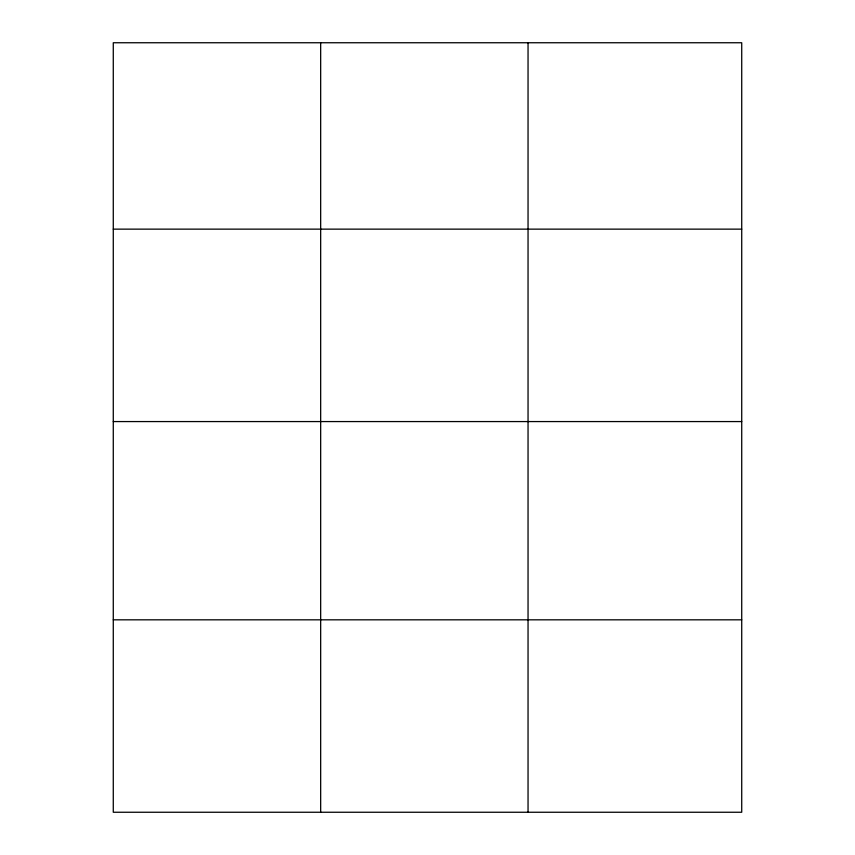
<?xml version="1.0" encoding="UTF-8"?>
<svg xmlns="http://www.w3.org/2000/svg" width="855" height="855" viewBox="0 0 855 855"><rect width="100%" height="100%" fill="white"/><g stroke="black" fill="none" stroke-linecap="round" stroke-linejoin="round"><path stroke-width="1.28" d="M741.723 421.568L741.723 42.75L113.277 42.75L113.277 812.25L741.723 812.25L741.723 421.568L113.277 421.568M113.277 229.14L741.723 229.14M113.277 619.822L741.723 619.822M528.048 42.75L528.048 812.25M320.668 42.75L320.668 812.25"/></g></svg>
